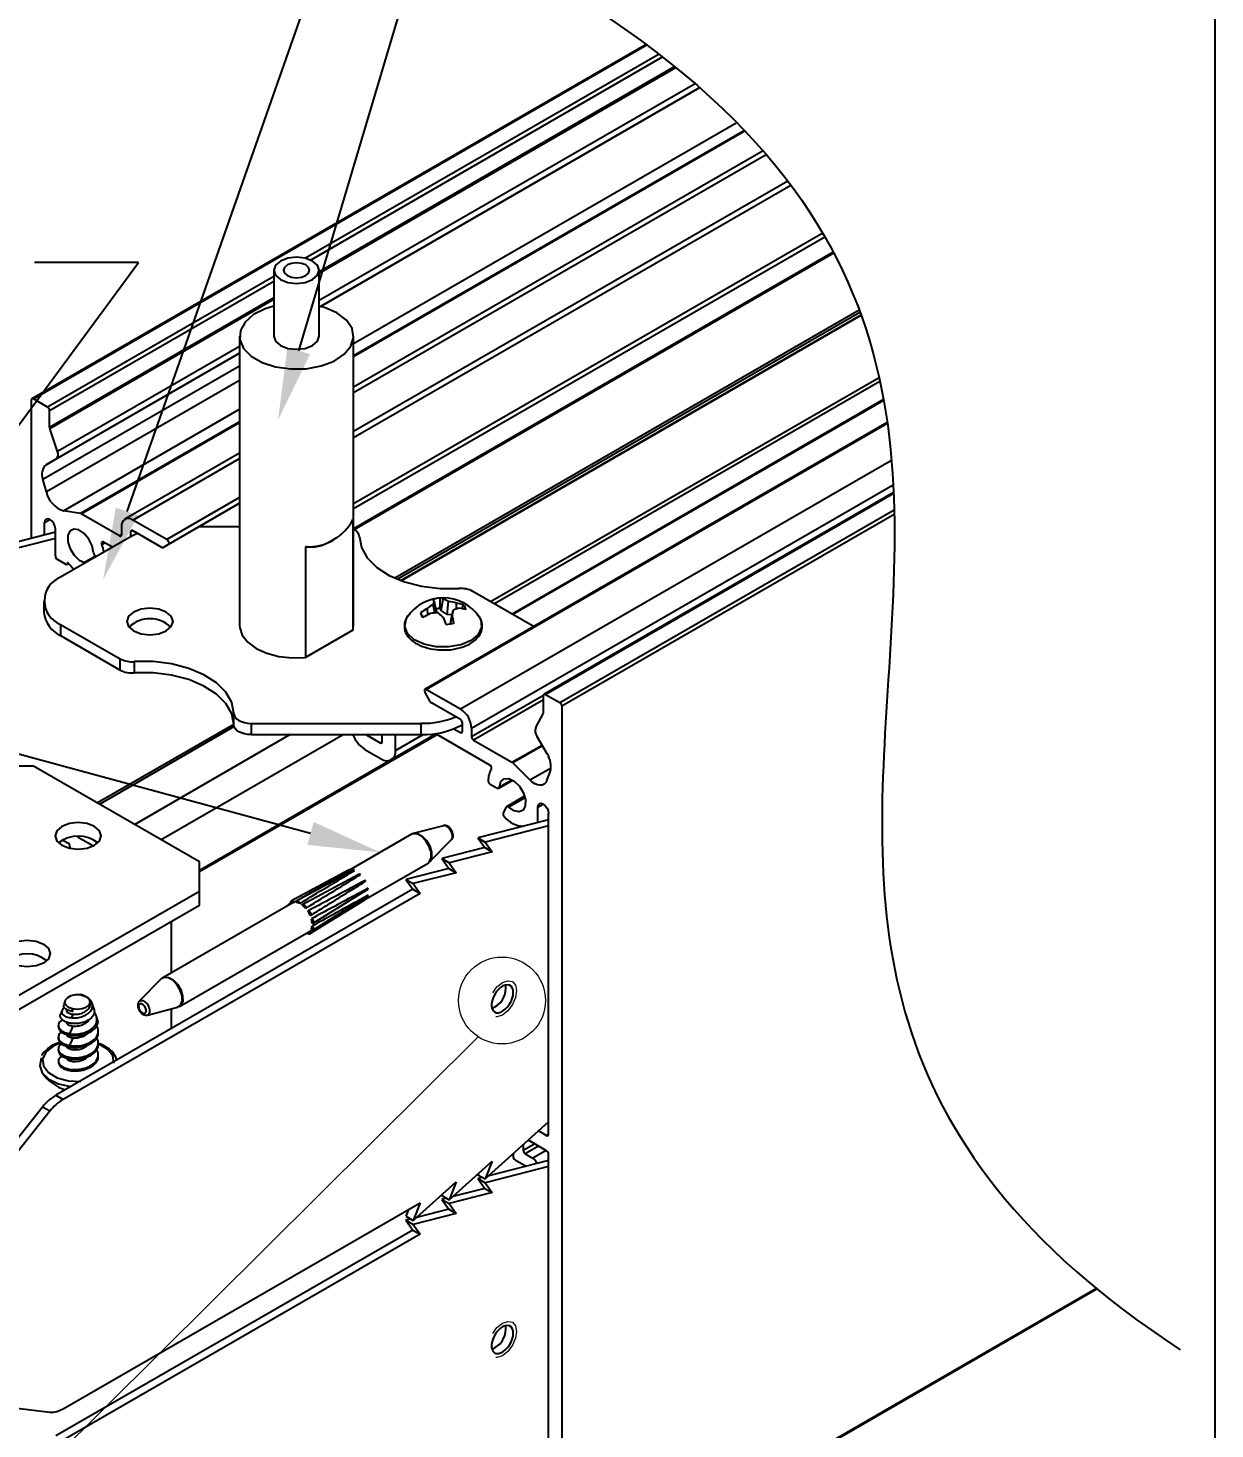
# Model space of a CAD drawing. Extents: x 0 to 12.5, y -12.4 to 0.
# Drawn here: x 8.385 to 12.498, y -7.917 to -3.06 of the extents above; entities that cross this region are included whole.
import ezdxf
from ezdxf import colors
from ezdxf.entities.mleader import LeaderData, LeaderLine
from ezdxf.math import Vec2, Vec3

# ---------------------------------------------------------------- set-up
doc = ezdxf.new("R2010")
doc.units = 0
doc.header["$LTSCALE"] = 0.5
doc.header["$MEASUREMENT"] = 0
doc.linetypes.add('HIDDEN', pattern=[0.375, 0.25, -0.125])
for name, color, linetype in [('Brackets', 181, 'CONTINUOUS'), ('Dimension', 10, 'CONTINUOUS'), ('FAB DWG', 221, 'CONTINUOUS'), ('Hardware', 242, 'CONTINUOUS'), ('Housing', 150, 'CONTINUOUS'), ('Mounting', 4, 'CONTINUOUS')]:
    doc.layers.add(name, color=color, linetype=linetype)
doc.layers.add('Text-Unprinted', color=131, linetype='CONTINUOUS', plot=False)
doc.styles.get("Standard").update_dxf_attribs({"font": 'arial.ttf'})

msp = doc.modelspace()

# ---------------------------------------------------------------- linework, layer by layer
at = {"layer": 'Brackets', "transparency": 16777216}
for p, q in [((8.4803, -4.8084), (8.2231, -4.874)), ((8.4803, -4.8295), (8.2485, -4.8886)), ((8.4047, -5.6185), (8.2279, -5.6185)), ((8.9792, -5.9501), (8.4047, -5.6185)), ((10.1893, -5.8049), (9.9443, -5.8674)), ((10.1893, -5.826), (9.9697, -5.882)), ((9.9443, -5.8674), (9.9697, -5.882)), ((9.9443, -5.8674), (9.9683, -5.9015)), ((9.9683, -5.9015), (9.8193, -5.9395)), ((9.9937, -5.9161), (9.8447, -5.9541)), ((9.9683, -5.9015), (9.9937, -5.9161)), ((9.9697, -5.882), (9.9937, -5.9161)), ((8.9792, -6.0521), (8.9792, -5.9501)), ((9.8193, -5.9395), (9.8447, -5.9541)), ((9.8193, -5.9395), (9.8433, -5.9736)), ((9.8447, -5.9541), (9.8687, -5.9883)), ((9.8433, -5.9736), (9.6943, -6.0116)), ((9.6943, -6.0116), (9.7197, -6.0263)), ((9.6943, -6.0116), (9.7183, -6.0458)), ((9.8687, -5.9883), (9.7197, -6.0263)), ((9.8433, -5.9736), (9.8687, -5.9883)), ((8.3317, -6.4258), (8.9792, -6.0521)), ((9.7183, -6.0458), (8.4814, -6.7596)), ((9.7437, -6.0604), (8.5068, -6.7743)), ((8.9792, -6.1009), (8.9792, -6.0521)), ((9.7183, -6.0458), (9.7437, -6.0604)), ((9.7197, -6.0263), (9.7437, -6.0604)), ((8.2975, -6.4943), (8.9792, -6.1009)), ((8.8824, -6.3351), (8.8824, -6.1568)), ((8.8824, -6.5282), (8.8824, -6.4601)), ((8.4814, -6.7596), (8.5068, -6.7743)), ((8.4359, -6.8005), (8.323, -6.944)), ((8.4613, -6.8151), (8.3484, -6.9586)), ((8.4613, -6.8151), (8.4359, -6.8005)), ((9.9697, -7.0498), (10.1893, -6.8523)), ((9.8447, -7.1219), (9.9937, -6.988)), ((9.9937, -6.988), (9.9697, -7.0498)), ((10.1893, -6.9859), (9.982, -7.0387)), ((9.946, -7.0309), (9.9443, -7.0352)), ((9.9443, -7.0352), (9.9697, -7.0498)), ((10.1893, -7.007), (9.9697, -7.063)), ((9.7197, -7.1941), (9.8687, -7.0601)), ((9.8687, -7.0601), (9.8447, -7.1219)), ((9.9683, -7.0825), (9.857, -7.1109)), ((9.9602, -7.0443), (9.9443, -7.0484)), ((9.9443, -7.0484), (9.9697, -7.063)), ((9.9443, -7.0484), (9.9683, -7.0825)), ((9.9683, -7.0825), (9.9937, -7.0971)), ((9.9697, -7.063), (9.9937, -7.0971)), ((8.5068, -7.8461), (9.7437, -7.1323)), ((9.7437, -7.1323), (9.7197, -7.1941)), ((9.821, -7.103), (9.8193, -7.1073)), ((9.8193, -7.1073), (9.8447, -7.1219)), ((9.8352, -7.1164), (9.8193, -7.1205)), ((9.8193, -7.1205), (9.8447, -7.1351)), ((9.8193, -7.1205), (9.8433, -7.1546)), ((9.9937, -7.0971), (9.8447, -7.1351)), ((9.8447, -7.1351), (9.8687, -7.1693)), ((9.7037, -7.1554), (9.6943, -7.1794)), ((9.6943, -7.1794), (9.7197, -7.1941)), ((9.8687, -7.1693), (9.7197, -7.2073)), ((9.8433, -7.1546), (9.732, -7.183)), ((9.8433, -7.1546), (9.8687, -7.1693)), ((9.7183, -7.2268), (8.4814, -7.9406)), ((9.7102, -7.1886), (9.6943, -7.1926)), ((9.6943, -7.1926), (9.7197, -7.2073)), ((9.6943, -7.1926), (9.7183, -7.2268)), ((9.7183, -7.2268), (9.7437, -7.2414)), ((9.7197, -7.2073), (9.7437, -7.2414)), ((9.7437, -7.2414), (8.5068, -7.9553)), ((8.3484, -7.8446), (8.4613, -7.8578))]:
    msp.add_line(p, q, dxfattribs=at)
at = {"layer": 'Brackets', "transparency": 16777216, "flags": 128}
for points in [[(8.5028, -5.8934), (8.5288, -5.9034), (8.5594, -5.907), (8.59, -5.9034), (8.6159, -5.8934), (8.6333, -5.8785), (8.6394, -5.8608), (8.6333, -5.8431), (8.6159, -5.8281), (8.59, -5.8181), (8.5594, -5.8146), (8.5288, -5.8181), (8.5028, -5.8281), (8.4855, -5.8431), (8.4794, -5.8608), (8.4855, -5.8785), (8.5028, -5.8934)], [(8.326, -6.3015), (8.3087, -6.2866), (8.3026, -6.2689), (8.3087, -6.2512), (8.326, -6.2362), (8.352, -6.2262), (8.3826, -6.2227), (8.4132, -6.2262), (8.4392, -6.2362), (8.4565, -6.2512), (8.4626, -6.2689), (8.4565, -6.2866), (8.4392, -6.3015), (8.4132, -6.3116), (8.3826, -6.3151), (8.352, -6.3116), (8.326, -6.3015)]]:
    msp.add_lwpolyline(points, dxfattribs=at)
at = {"layer": 'Brackets', "linetype": 'HIDDEN', "lineweight": 18, "transparency": 16777216, "flags": 128}
for points in [[(10.0779, -6.3972), (10.0742, -6.4209), (10.0636, -6.4453), (10.0478, -6.4667), (10.0291, -6.4817), (10.0104, -6.4882), (9.9946, -6.4851), (9.984, -6.473), (9.9803, -6.4536), (9.984, -6.4298), (9.9946, -6.4055), (10.0104, -6.3841), (10.0291, -6.369), (10.0478, -6.3626), (10.0636, -6.3656), (10.0742, -6.3778), (10.0779, -6.3972)], [(10.0779, -7.5782), (10.0742, -7.6019), (10.0636, -7.6263), (10.0478, -7.6477), (10.0291, -7.6627), (10.0104, -7.6692), (9.9946, -7.6661), (9.984, -7.654), (9.9803, -7.6346), (9.984, -7.6108), (9.9946, -7.5865), (10.0104, -7.5651), (10.0291, -7.55), (10.0478, -7.5436), (10.0636, -7.5466), (10.0742, -7.5588), (10.0779, -7.5782)]]:
    msp.add_lwpolyline(points, dxfattribs=at)
at = {"layer": 'Brackets', "linetype": 'Continuous', "lineweight": 25, "transparency": 16777216, "flags": 128}
for points in [[(10.0667, -6.4036), (10.0659, -6.3948), (10.0633, -6.3874), (10.0591, -6.3818), (10.0535, -6.3782), (10.0467, -6.3768), (10.0392, -6.3777), (10.0311, -6.3808), (10.023, -6.386), (10.0151, -6.393), (10.008, -6.4016), (10.0017, -6.4113), (9.9968, -6.4216), (9.9934, -6.4321), (9.9916, -6.4423), (9.9916, -6.4517), (9.9934, -6.4599), (9.9968, -6.4664), (10.0017, -6.4711), (10.008, -6.4736), (10.0151, -6.4738), (10.023, -6.4718), (10.0311, -6.4676), (10.0392, -6.4615), (10.0467, -6.4536), (10.0535, -6.4445), (10.0591, -6.4344), (10.0633, -6.4239), (10.0659, -6.4135), (10.0667, -6.4036)], [(10.0413, -6.389), (10.0405, -6.3802), (10.0398, -6.3775)], [(10.0667, -7.5846), (10.0659, -7.5758), (10.0633, -7.5684), (10.0591, -7.5628), (10.0535, -7.5592), (10.0467, -7.5578), (10.0392, -7.5587), (10.0311, -7.5618), (10.023, -7.567), (10.0151, -7.574), (10.008, -7.5826), (10.0017, -7.5923), (9.9968, -7.6026), (9.9934, -7.6131), (9.9916, -7.6233), (9.9916, -7.6327), (9.9934, -7.6409), (9.9968, -7.6474), (10.0017, -7.6521), (10.008, -7.6546), (10.0151, -7.6548), (10.023, -7.6528), (10.0311, -7.6486), (10.0392, -7.6425), (10.0467, -7.6346), (10.0535, -7.6255), (10.0591, -7.6154), (10.0633, -7.6049), (10.0659, -7.5945), (10.0667, -7.5846)], [(10.0413, -7.57), (10.0405, -7.5612), (10.0398, -7.5585)]]:
    msp.add_lwpolyline(points, dxfattribs=at)
at = {"layer": 'Brackets', "transparency": 16777216}
for centre, radius, start, end in [((8.5594, -5.9713), 0.1096, 51.7271, 128.2729), ((8.3826, -6.3794), 0.1096, 51.7271, 128.2729), ((8.5663, -6.9), 0.164, 121.1572, 142.6542), ((8.5916, -6.9146), 0.164, 121.1572, 142.6542), ((8.4662, -7.7824), 0.0756, 266.2909, 302.5205)]:
    msp.add_arc(centre, radius, start, end, dxfattribs=at)
at = {"layer": 'Brackets', "linetype": 'Continuous', "lineweight": 25, "transparency": 16777216}
for centre in [(9.9655, -6.3879), (9.9655, -7.5689)]:
    msp.add_arc(centre, 0.0759, 291.2433, 359.1701, dxfattribs=at)
at = {"layer": 'Dimension', "lineweight": 20, "transparency": 16777216}
msp.add_line((9.9451, -6.5571), (7.4652, -9.0209), dxfattribs=at)
msp.add_circle((10.0278, -6.4312), 0.1506, dxfattribs=at)
at = {"layer": 'Dimension', "transparency": 16777216}
msp.add_open_spline([(9.8662, -2.7214), (11.4822, -3.5204), (11.3727, -5.2174), (11.2633, -6.9143), (12.3781, -7.6417)], degree=3, knots=[0, 0, 0, 0, 1, 1.886492, 1.886492, 1.886492, 1.886492], dxfattribs=at)
at = {"layer": 'Hardware', "transparency": 16777216}
for p, q in [((9.8009, -5.0822), (9.7928, -5.046)), ((9.8165, -5.0793), (9.8236, -5.0403)), ((9.8378, -5.0938), (9.8422, -5.0478)), ((9.7712, -5.094), (9.7691, -5.0725)), ((9.7956, -5.0883), (9.7896, -5.0575)), ((9.8009, -5.0822), (9.8, -5.0881)), ((9.8165, -5.0793), (9.8127, -5.0725)), ((9.8378, -5.0938), (9.8165, -5.0793)), ((9.8553, -5.0947), (9.8378, -5.0938)), ((9.8498, -5.1255), (9.8557, -5.0983)), ((9.8504, -5.1167), (9.8589, -5.0781)), ((9.87, -5.0742), (9.8696, -5.054)), ((9.8897, -5.0736), (9.8945, -5.0606)), ((9.8491, -5.1256), (9.8504, -5.1167)), ((9.825, -5.8253), (9.7204, -5.8526)), ((9.7139, -5.8553), (9.4973, -5.9803)), ((9.7769, -5.9506), (9.8529, -5.8736)), ((9.5386, -6.0892), (9.7714, -5.9549)), ((9.7769, -5.9506), (9.7742, -5.9529)), ((9.4962, -5.98), (9.2982, -6.086)), ((9.5145, -5.9796), (9.3165, -6.0855)), ((9.5146, -6.0035), (9.3372, -6.0985)), ((9.3723, -6.187), (9.5631, -6.0685)), ((9.3732, -6.1636), (9.5297, -6.0665)), ((9.5292, -6.0666), (9.564, -6.0452)), ((9.3009, -6.0936), (8.8525, -6.3524)), ((9.2971, -6.0944), (9.2871, -6.0998)), ((9.3071, -6.0913), (9.3156, -6.0864)), ((9.3612, -6.2007), (9.552, -6.0823)), ((8.91, -6.452), (9.3584, -6.1932)), ((9.3686, -6.1869), (9.3615, -6.191)), ((8.847, -6.3567), (8.771, -6.4336)), ((8.5142, -6.4318), (8.5096, -6.4457)), ((8.5393, -6.4606), (8.5411, -6.4585)), ((8.5411, -6.4687), (8.5411, -6.4585)), ((8.5662, -6.4104), (8.5777, -6.4149)), ((8.6013, -6.4439), (8.6013, -6.4367)), ((8.6141, -6.4609), (8.6075, -6.4407)), ((8.7989, -6.4819), (8.9035, -6.4546)), ((8.91, -6.452), (8.9069, -6.4534)), ((8.5027, -6.4667), (8.4984, -6.48)), ((8.5411, -6.4789), (8.5356, -6.4913)), ((8.5383, -6.469), (8.5393, -6.4606)), ((8.5383, -6.469), (8.5411, -6.4687)), ((8.6253, -6.495), (8.6227, -6.4872)), ((8.4904, -6.5179), (8.4904, -6.523)), ((8.5411, -6.5197), (8.5292, -6.5465)), ((8.5292, -6.5465), (8.5557, -6.5479)), ((8.6284, -6.5435), (8.6284, -6.5384)), ((8.4904, -6.5588), (8.4904, -6.5639)), ((8.4904, -6.5996), (8.4904, -6.6047)), ((8.5411, -6.5605), (8.5292, -6.5874)), ((8.6284, -6.5843), (8.6284, -6.5792)), ((8.6284, -6.6251), (8.6284, -6.62))]:
    msp.add_line(p, q, dxfattribs=at)
at = {"layer": 'Hardware', "transparency": 16777216, "flags": 128}
for points in [[(9.9485, -5.101), (9.9546, -5.1123), (9.9573, -5.1377), (9.9456, -5.1622), (9.9207, -5.1831), (9.8854, -5.1983), (9.8434, -5.206), (9.7994, -5.2055), (9.7581, -5.1967), (9.724, -5.1807), (9.7007, -5.1591), (9.6908, -5.1344), (9.6954, -5.1091), (9.7001, -5.101)], [(9.8324, -5.8257), (9.8253, -5.8252), (9.825, -5.8253)], [(9.8529, -5.8736), (9.8536, -5.8728), (9.8564, -5.8661), (9.8562, -5.857), (9.8531, -5.8469), (9.8474, -5.8374), (9.8402, -5.83), (9.8324, -5.8257)], [(9.7338, -5.8541), (9.7193, -5.8531), (9.7139, -5.8553)], [(9.7714, -5.9549), (9.777, -5.95), (9.7827, -5.9363), (9.7823, -5.9177), (9.7759, -5.8973), (9.7644, -5.878), (9.7496, -5.8628), (9.7338, -5.8541)], [(9.7379, -5.8543), (9.7511, -5.8621), (9.7659, -5.8772), (9.7773, -5.8964), (9.7837, -5.9168), (9.784, -5.9352), (9.7783, -5.949), (9.7769, -5.9506)], [(9.2976, -6.0955), (9.2966, -6.0927), (9.2962, -6.0897), (9.2968, -6.0874), (9.2983, -6.0859), (9.3004, -6.0857), (9.3028, -6.0866), (9.3051, -6.0886), (9.3071, -6.0913)], [(9.3147, -6.0911), (9.3147, -6.0883), (9.3156, -6.0863), (9.3173, -6.0852), (9.3195, -6.0854), (9.322, -6.0867), (9.3242, -6.089), (9.326, -6.0919), (9.3271, -6.0951)], [(9.3356, -6.1004), (9.3368, -6.0987), (9.3387, -6.0981), (9.3411, -6.0987), (9.3435, -6.1004), (9.3456, -6.103), (9.3472, -6.106), (9.3479, -6.1091), (9.3477, -6.1118)], [(9.3549, -6.1212), (9.357, -6.121), (9.3594, -6.122), (9.3618, -6.1241), (9.3637, -6.1269), (9.365, -6.13), (9.3654, -6.133), (9.3649, -6.1355), (9.3635, -6.137)], [(9.3674, -6.148), (9.3699, -6.1494), (9.3721, -6.1517), (9.3739, -6.1547), (9.3748, -6.1579), (9.3749, -6.1607), (9.374, -6.1628), (9.3724, -6.164), (9.3702, -6.1639)], [(9.3615, -6.191), (9.3627, -6.1941), (9.363, -6.1971), (9.3624, -6.1995), (9.361, -6.2009), (9.3589, -6.2012), (9.3565, -6.2002), (9.3541, -6.1983), (9.3527, -6.1965)], [(9.3698, -6.1735), (9.3719, -6.1761), (9.3734, -6.1792), (9.3741, -6.1823), (9.3738, -6.1849), (9.3727, -6.1867), (9.3708, -6.1874), (9.3685, -6.1869), (9.366, -6.1853)], [(8.8709, -6.3523), (8.8565, -6.3514), (8.847, -6.3567)], [(8.8525, -6.3524), (8.8579, -6.3503), (8.8724, -6.3512), (8.8883, -6.36), (8.9031, -6.3751), (8.9145, -6.3944), (8.921, -6.4149), (8.9213, -6.4334), (8.9156, -6.4472), (8.91, -6.452)], [(8.9035, -6.4546), (8.9139, -6.4479), (8.9196, -6.4341), (8.9193, -6.4157), (8.9129, -6.3953), (8.9014, -6.3761), (8.8867, -6.361), (8.8709, -6.3523)], [(8.5393, -6.4606), (8.5262, -6.4551), (8.5172, -6.4473), (8.5134, -6.4381), (8.5154, -6.4288), (8.5229, -6.4205), (8.5349, -6.4142), (8.55, -6.4107), (8.5662, -6.4104)], [(8.5411, -6.4585), (8.5569, -6.4609), (8.5731, -6.4596), (8.5872, -6.4548), (8.5971, -6.4473), (8.6012, -6.4381), (8.599, -6.4288), (8.5907, -6.4206), (8.5777, -6.4149)], [(8.7788, -6.4433), (8.7741, -6.443), (8.7706, -6.4452), (8.7688, -6.4497), (8.7689, -6.4556), (8.7709, -6.4622), (8.7746, -6.4684), (8.7794, -6.4733), (8.7845, -6.4761), (8.7891, -6.4764), (8.7926, -6.4741), (8.7945, -6.4697), (8.7944, -6.4638), (8.7923, -6.4572), (8.7886, -6.451), (8.7839, -6.4461), (8.7788, -6.4433)], [(8.771, -6.4336), (8.7757, -6.431), (8.7828, -6.4315)], [(8.7828, -6.4315), (8.7906, -6.4358), (8.7979, -6.4432), (8.8035, -6.4527), (8.8066, -6.4627), (8.8068, -6.4718), (8.804, -6.4786), (8.7989, -6.4819)], [(8.4989, -6.5784), (8.4731, -6.5895), (8.4479, -6.6096), (8.4361, -6.6335), (8.4392, -6.6583), (8.4567, -6.681), (8.4867, -6.6988), (8.5254, -6.7097), (8.5683, -6.7122)], [(8.6827, -6.6482), (8.6796, -6.6234), (8.662, -6.6007), (8.632, -6.5829), (8.6284, -6.5814)], [(8.4324, -6.6298), (8.4311, -6.6322), (8.4258, -6.6575), (8.4349, -6.6823), (8.4576, -6.7041), (8.4912, -6.7205), (8.5323, -6.7296), (8.5333, -6.7297)]]:
    msp.add_lwpolyline(points, dxfattribs=at)
at = {"layer": 'Hardware', "transparency": 16777216}
for centre, radius, start, end in [((9.8243, -5.187), 0.151, 34.6954, 145.3046), ((9.8229, -5.1607), 0.1244, 94.1809, 106.7137), ((9.7795, -5.0571), 0.0173, 39.986, 64.1113), ((9.8569, -5.0702), 0.0685, 159.2999, 169.2958), ((9.811, -5.0588), 0.0224, 55.7701, 82.8312), ((9.8004, -5.1246), 0.0875, 61.4478, 74.571), ((9.8192, -5.2132), 0.167, 72.4419, 82.0987), ((9.8526, -5.2248), 0.1737, 118.7412, 128.0929), ((9.7789, -5.0797), 0.0345, 194.1607, 223.7732), ((9.8712, -5.2942), 0.2238, 114.3379, 121.5696), ((9.8709, -5.1898), 0.1553, 121.5907, 130.9711), ((9.8107, -5.2893), 0.2016, 91.2179, 99.0507), ((9.8232, -5.1735), 0.1015, 95.9277, 103.6772), ((9.6584, -5.2764), 0.2397, 46.0032, 51.8816), ((8.1477, -4.8141), 1.7315, 350.5519, 351.2274), ((9.5674, -5.1789), 0.2993, 10.8277, 15.6127), ((9.9076, -5.1985), 0.1298, 102.5409, 112.0146), ((9.8484, -5.1839), 0.1316, 69.4703, 80.7234), ((9.8668, -5.2091), 0.1379, 74.743, 84.7345), ((9.8696, -5.0845), 0.0345, 14.1607, 43.7732), ((9.1268, -5.4081), 0.7615, 21.6166, 23.5376), ((9.8257, -5.0035), 0.1244, 274.1809, 286.7137), ((9.7268, -5.8788), 0.0269, 65.6508, 111.3655), ((9.4965, -5.9811), 0.00109, 40.0763, 109.4027), ((9.5148, -5.9812), 0.00161, 20.3182, 99.2877), ((9.5352, -5.9946), 0.00209, 4.81, 88.7654), ((9.5522, -6.0177), 0.00257, 352.6912, 64.5153), ((9.562, -6.0675), 0.00151, 318.7011, 37.423), ((9.5624, -6.0441), 0.00194, 325.4215, 54.3051), ((9.2889, -6.103), 0.00362, 65.7451, 174.2372), ((9.3107, -6.1108), 0.0198, 100.5002, 119.8638), ((9.3095, -6.1286), 0.0379, 62.3754, 82.2005), ((9.2881, -6.1631), 0.0786, 40.7095, 52.8659), ((9.5514, -6.0815), 0.00103, 309.5871, 15.2391), ((9.2727, -6.1763), 0.0989, 23.3892, 33.8173), ((9.2982, -6.1682), 0.0721, 3.4215, 16.3051), ((9.3487, -6.1764), 0.0194, 300.0194, 311.3633), ((9.3373, -6.1695), 0.0328, 331.2338, 353.0534), ((8.5606, -6.4446), 0.1034, 267.2857, 295.8273), ((8.5222, -6.6391), 0.0317, 178.3712, 242.4502), ((8.5594, -6.5967), 0.151, 214.6954, 252.5371)]:
    msp.add_arc(centre, radius, start, end, dxfattribs=at)
for points, knots in [([(9.8127, -5.0725), (9.8129, -5.0663), (9.8133, -5.0544), (9.8136, -5.0424), (9.8138, -5.0366)], [0, 0, 0, 0, 0.514247, 1, 1, 1, 1]), ([(9.709, -5.0914), (9.7077, -5.0924), (9.6986, -5.0993), (9.6904, -5.1173), (9.6877, -5.1433), (9.699, -5.1682), (9.7204, -5.189), (9.7512, -5.2049), (9.7887, -5.2152), (9.8157, -5.2159), (9.8289, -5.2162)], [0, 0, 0, 0, 0.021178, 0.154268, 0.296367, 0.432349, 0.569627, 0.713344, 0.859406, 1, 1, 1, 1]), ([(9.7542, -5.1034), (9.7538, -5.1028), (9.7509, -5.0977), (9.748, -5.0926), (9.7455, -5.0881)], [0, 0, 0, 0, 0.129053, 1, 1, 1, 1]), ([(9.8289, -5.2162), (9.8294, -5.2163), (9.8435, -5.2172), (9.8714, -5.2122), (9.908, -5.2008), (9.9372, -5.182), (9.9554, -5.1589), (9.9611, -5.133), (9.9563, -5.1103), (9.9457, -5.0987), (9.9415, -5.0941)], [0, 0, 0, 0, 0.0055145, 0.1590241, 0.3131756, 0.4686953, 0.6255711, 0.7621184, 0.9061536, 1, 1, 1, 1]), ([(9.8354, -5.8257), (9.8329, -5.825), (9.8295, -5.8241), (9.8262, -5.8253), (9.8254, -5.8255)], [0, 0, 0, 0, 0.7511789, 1, 1, 1, 1]), ([(9.8528, -5.8733), (9.8533, -5.8728), (9.8556, -5.8711), (9.8576, -5.8659), (9.8587, -5.8583), (9.8571, -5.849), (9.8524, -5.8393), (9.8454, -5.831), (9.8393, -5.8271), (9.8359, -5.8259), (9.8354, -5.8257)], [0, 0, 0, 0, 0.035858, 0.156915, 0.290808, 0.451769, 0.626486, 0.802198, 0.972484, 1, 1, 1, 1]), ([(9.3227, -6.0822), (9.3375, -6.0736), (9.3957, -6.0395), (9.4539, -6.0056), (9.4974, -5.9804)], [0, 0, 0, 0, 0.25418, 1, 1, 1, 1]), ([(9.3271, -6.0951), (9.3308, -6.0928), (9.3507, -6.0808), (9.4138, -6.0425), (9.4731, -6.0067), (9.5163, -5.9806)], [0, 0, 0, 0, 0.058989, 0.315059, 1, 1, 1, 1]), ([(9.3477, -6.1118), (9.3514, -6.1095), (9.3714, -6.0971), (9.4346, -6.058), (9.494, -6.0212), (9.5373, -5.9944)], [0, 0, 0, 0, 0.058989, 0.315059, 1, 1, 1, 1]), ([(9.5533, -6.0154), (9.5528, -6.0156), (9.549, -6.0176), (9.532, -6.0266), (9.4664, -6.0616), (9.404, -6.0949), (9.3549, -6.1212)], [0, 0, 0, 0, 0.007458, 0.057409, 0.257212, 1, 1, 1, 1]), ([(9.3635, -6.137), (9.3673, -6.1347), (9.3874, -6.1222), (9.4512, -6.0826), (9.5111, -6.0452), (9.5547, -6.018)], [0, 0, 0, 0, 0.058989, 0.3150592, 1, 1, 1, 1]), ([(9.5352, -5.9925), (9.5347, -5.9927), (9.5309, -5.9948), (9.524, -5.9985), (9.5175, -6.0019), (9.5144, -6.0036)], [0, 0, 0, 0, 0.071718, 0.552036, 1, 1, 1, 1]), ([(9.5635, -6.0425), (9.563, -6.0428), (9.5593, -6.0448), (9.5425, -6.0538), (9.4777, -6.0886), (9.416, -6.1218), (9.3674, -6.148)], [0, 0, 0, 0, 0.007458, 0.057409, 0.257212, 1, 1, 1, 1]), ([(9.5632, -6.0666), (9.5627, -6.0669), (9.559, -6.0689), (9.5425, -6.0781), (9.4786, -6.1135), (9.4178, -6.147), (9.3698, -6.1735)], [0, 0, 0, 0, 0.007458, 0.057409, 0.257212, 1, 1, 1, 1]), ([(9.5384, -6.0893), (9.5267, -6.096), (9.4873, -6.1188), (9.4478, -6.1414), (9.42, -6.1574)], [0, 0, 0, 0, 0.296479, 1, 1, 1, 1]), ([(8.5121, -6.4564), (8.512, -6.4565), (8.5073, -6.4584), (8.5031, -6.4643), (8.5011, -6.4731), (8.5068, -6.4817), (8.5183, -6.4883), (8.5297, -6.4903), (8.5356, -6.4913)], [0, 0, 0, 0, 0.005424, 0.205002, 0.405664, 0.605946, 0.797349, 1, 1, 1, 1]), ([(8.5383, -6.469), (8.5331, -6.4679), (8.5231, -6.4659), (8.5133, -6.4597), (8.5083, -6.4526), (8.5095, -6.4479), (8.51, -6.4458)], [0, 0, 0, 0, 0.2731399, 0.5321947, 0.7919879, 1, 1, 1, 1]), ([(8.5356, -6.4913), (8.5412, -6.4916), (8.5525, -6.4921), (8.5708, -6.4882), (8.5875, -6.4812), (8.6005, -6.4713), (8.6081, -6.4591), (8.6098, -6.4463), (8.6052, -6.4342), (8.5982, -6.4253), (8.5921, -6.4218), (8.5907, -6.421)], [0, 0, 0, 0, 0.119838, 0.24375, 0.368513, 0.493067, 0.611994, 0.731076, 0.849958, 0.963263, 1, 1, 1, 1]), ([(8.5411, -6.4789), (8.5462, -6.4791), (8.5567, -6.4796), (8.5734, -6.4753), (8.5881, -6.4681), (8.5977, -6.4578), (8.602, -6.449), (8.6011, -6.4445), (8.6009, -6.444)], [0, 0, 0, 0, 0.192669, 0.390743, 0.58047, 0.776708, 0.972946, 1, 1, 1, 1]), ([(8.587, -6.4188), (8.5853, -6.4176), (8.5793, -6.4137), (8.5716, -6.4118), (8.5662, -6.4104)], [0, 0, 0, 0, 0.294246, 1, 1, 1, 1]), ([(8.7711, -6.434), (8.7705, -6.4344), (8.7682, -6.4363), (8.7662, -6.4416), (8.7652, -6.4492), (8.7669, -6.4585), (8.7716, -6.4682), (8.779, -6.4768), (8.7872, -6.4816), (8.7943, -6.4831), (8.7977, -6.4819), (8.7987, -6.4816)], [0, 0, 0, 0, 0.0335528, 0.1353676, 0.2485657, 0.3845644, 0.5315355, 0.6793768, 0.8370415, 0.9536269, 1, 1, 1, 1]), ([(8.5051, -6.4988), (8.5023, -6.5003), (8.4936, -6.505), (8.489, -6.516), (8.4925, -6.5292), (8.5062, -6.5405), (8.5216, -6.5446), (8.5292, -6.5465)], [0, 0, 0, 0, 0.107373, 0.3328, 0.551056, 0.778501, 1, 1, 1, 1]), ([(8.5333, -6.5104), (8.5282, -6.5092), (8.517, -6.5068), (8.5044, -6.4997), (8.4979, -6.4904), (8.4962, -6.4832), (8.4984, -6.48), (8.4984, -6.48)], [0, 0, 0, 0, 0.221429, 0.479853, 0.738877, 0.997324, 1, 1, 1, 1]), ([(8.5178, -6.4643), (8.5181, -6.4663), (8.5188, -6.4707), (8.5271, -6.4762), (8.5365, -6.478), (8.5411, -6.4789)], [0, 0, 0, 0, 0.293943, 0.651856, 1, 1, 1, 1]), ([(8.5178, -6.5051), (8.5181, -6.5071), (8.5188, -6.5116), (8.5271, -6.517), (8.5365, -6.5188), (8.5411, -6.5197)], [0, 0, 0, 0, 0.2939432, 0.6518559, 1, 1, 1, 1]), ([(8.614, -6.4609), (8.6148, -6.4649), (8.6164, -6.4732), (8.611, -6.4858), (8.6, -6.497), (8.5839, -6.5054), (8.5649, -6.5106), (8.5473, -6.5121), (8.5372, -6.5108), (8.5333, -6.5104)], [0, 0, 0, 0, 0.140818, 0.290005, 0.441509, 0.592877, 0.746367, 0.90275, 1, 1, 1, 1]), ([(8.5411, -6.5197), (8.5462, -6.5199), (8.5567, -6.5204), (8.5736, -6.5162), (8.5875, -6.5089), (8.5959, -6.502), (8.5973, -6.4977), (8.5974, -6.4975)], [0, 0, 0, 0, 0.243729, 0.494298, 0.734306, 0.98255, 1, 1, 1, 1]), ([(8.5557, -6.5479), (8.5635, -6.5466), (8.5791, -6.544), (8.6, -6.5348), (8.6156, -6.5222), (8.6243, -6.5069), (8.6248, -6.4915), (8.621, -6.48), (8.6155, -6.4749), (8.6147, -6.4742)], [0, 0, 0, 0, 0.1653344, 0.3306677, 0.4951001, 0.6538847, 0.813242, 0.9719327, 1, 1, 1, 1]), ([(8.6246, -6.4952), (8.6257, -6.4989), (8.6282, -6.5074), (8.6232, -6.5213), (8.6142, -6.5317), (8.6072, -6.5366), (8.6056, -6.5377)], [0, 0, 0, 0, 0.24364, 0.56966, 0.901705, 1, 1, 1, 1]), ([(8.503, -6.5409), (8.501, -6.542), (8.4931, -6.5463), (8.4891, -6.5568), (8.4925, -6.5701), (8.5062, -6.5814), (8.5216, -6.5854), (8.5292, -6.5874)], [0, 0, 0, 0, 0.080462, 0.312686, 0.537521, 0.771823, 1, 1, 1, 1]), ([(8.491, -6.523), (8.4915, -6.5267), (8.4926, -6.5349), (8.5063, -6.5456), (8.5217, -6.5497), (8.5292, -6.5516)], [0, 0, 0, 0, 0.294199, 0.651774, 1, 1, 1, 1]), ([(8.5178, -6.546), (8.5181, -6.548), (8.5188, -6.5524), (8.5271, -6.5579), (8.5365, -6.5597), (8.5411, -6.5605)], [0, 0, 0, 0, 0.293943, 0.651856, 1, 1, 1, 1]), ([(8.5292, -6.5874), (8.5378, -6.5883), (8.555, -6.5901), (8.5826, -6.5848), (8.6063, -6.5745), (8.6232, -6.5591), (8.6296, -6.5412), (8.6282, -6.5267), (8.6217, -6.5197), (8.62, -6.5179)], [0, 0, 0, 0, 0.156772, 0.317753, 0.472229, 0.631782, 0.791334, 0.945811, 1, 1, 1, 1]), ([(8.5292, -6.5516), (8.5377, -6.5525), (8.5549, -6.5543), (8.5832, -6.5493), (8.5982, -6.5416), (8.6056, -6.5377)], [0, 0, 0, 0, 0.3286, 0.666022, 1, 1, 1, 1]), ([(8.5292, -6.5925), (8.5378, -6.5934), (8.555, -6.5952), (8.5825, -6.5899), (8.6065, -6.5796), (8.6225, -6.5643), (8.6296, -6.5512), (8.628, -6.5443), (8.6278, -6.5435)], [0, 0, 0, 0, 0.192746, 0.390666, 0.580589, 0.776754, 0.972918, 1, 1, 1, 1]), ([(8.5411, -6.5605), (8.5463, -6.5608), (8.5568, -6.5613), (8.5733, -6.5569), (8.5864, -6.551), (8.5911, -6.5455), (8.5929, -6.5434)], [0, 0, 0, 0, 0.277265, 0.56231, 0.835341, 1, 1, 1, 1]), ([(8.4503, -6.6023), (8.4439, -6.6071), (8.4361, -6.613), (8.4334, -6.6207), (8.4329, -6.6221)], [0, 0, 0, 0, 0.818664, 1, 1, 1, 1]), ([(8.4963, -6.5774), (8.4936, -6.578), (8.4782, -6.5817), (8.4615, -6.5903), (8.4524, -6.6), (8.4503, -6.6023)], [0, 0, 0, 0, 0.139072, 0.803074, 1, 1, 1, 1]), ([(8.503, -6.5818), (8.501, -6.5829), (8.4931, -6.5871), (8.4891, -6.5976), (8.4924, -6.611), (8.5064, -6.622), (8.5285, -6.6291), (8.5552, -6.6307), (8.5825, -6.6257), (8.6063, -6.6154), (8.6232, -6.6), (8.6295, -6.5821), (8.6286, -6.5685), (8.6232, -6.5624), (8.6223, -6.5615)], [0, 0, 0, 0, 0.033301, 0.129411, 0.222464, 0.319434, 0.41387, 0.508305, 0.605275, 0.698328, 0.794438, 0.890549, 0.983601, 1, 1, 1, 1]), ([(8.4905, -6.6382), (8.491, -6.6427), (8.4919, -6.6517), (8.5065, -6.6628), (8.5284, -6.6699), (8.5552, -6.6715), (8.5825, -6.6666), (8.6063, -6.6562), (8.6232, -6.6408), (8.6295, -6.6229), (8.6286, -6.6094), (8.6232, -6.6033), (8.6223, -6.6023)], [0, 0, 0, 0, 0.109878, 0.22089, 0.328999, 0.437109, 0.54812, 0.654647, 0.764674, 0.8747, 0.981227, 1, 1, 1, 1]), ([(8.491, -6.5638), (8.4915, -6.5675), (8.4926, -6.5757), (8.5063, -6.5865), (8.5217, -6.5905), (8.5292, -6.5925)], [0, 0, 0, 0, 0.294199, 0.651774, 1, 1, 1, 1]), ([(8.491, -6.6047), (8.4915, -6.6084), (8.4925, -6.6166), (8.5066, -6.6271), (8.5284, -6.6342), (8.5553, -6.6358), (8.5825, -6.6308), (8.6066, -6.6204), (8.6225, -6.6051), (8.6296, -6.592), (8.628, -6.5852), (8.6278, -6.5843)], [0, 0, 0, 0, 0.104822, 0.232224, 0.356295, 0.480367, 0.607769, 0.730023, 0.856295, 0.982567, 1, 1, 1, 1]), ([(8.5178, -6.5868), (8.5181, -6.5888), (8.5188, -6.5933), (8.5273, -6.5985), (8.5406, -6.6019), (8.5569, -6.602), (8.5733, -6.5978), (8.5863, -6.5918), (8.5911, -6.5864), (8.5928, -6.5843)], [0, 0, 0, 0, 0.130513, 0.289429, 0.444007, 0.598585, 0.757501, 0.909719, 1, 1, 1, 1]), ([(8.6537, -6.5916), (8.6503, -6.5891), (8.6438, -6.5842), (8.6346, -6.5816), (8.6302, -6.5803)], [0, 0, 0, 0, 0.527863, 1, 1, 1, 1]), ([(8.6928, -6.6376), (8.6917, -6.6329), (8.6869, -6.6201), (8.6745, -6.6037), (8.6595, -6.595), (8.6537, -6.5916)], [0.4870679, 0.4870679, 0.4870679, 0.4870679, 0.6192387, 0.8533748, 1, 1, 1, 1]), ([(8.4905, -6.6382), (8.4923, -6.6349), (8.4953, -6.6295), (8.5021, -6.6255), (8.5047, -6.6239)], [0, 0, 0, 0, 0.613018, 1, 1, 1, 1]), ([(8.5075, -6.6671), (8.5144, -6.6698), (8.5279, -6.6752), (8.5553, -6.6766), (8.5824, -6.6717), (8.6066, -6.6613), (8.6225, -6.646), (8.6296, -6.6328), (8.628, -6.626), (8.6278, -6.6252)], [0, 0, 0, 0, 0.1644881, 0.3255294, 0.490894, 0.6495772, 0.8134749, 0.9773726, 1, 1, 1, 1]), ([(8.5178, -6.6276), (8.5181, -6.6296), (8.5188, -6.6341), (8.5273, -6.6394), (8.5406, -6.6428), (8.5569, -6.6428), (8.5733, -6.6386), (8.5863, -6.6327), (8.5911, -6.6272), (8.5928, -6.6252)], [0, 0, 0, 0, 0.130513, 0.289429, 0.444007, 0.598585, 0.757501, 0.909719, 1, 1, 1, 1])]:
    msp.add_open_spline(points, degree=3, knots=knots, dxfattribs=at)
at = {"layer": 'Housing', "transparency": 16777216}
for p, q in [((10.5268, -3.1171), (8.3989, -4.3453)), ((8.4039, -4.3457), (10.5293, -3.119)), ((10.5722, -3.1515), (9.3469, -3.8586)), ((9.3647, -3.8647), (10.5843, -3.1608)), ((10.6266, -3.1944), (9.3945, -3.9055)), ((9.3945, -3.9097), (10.6297, -3.1969)), ((10.6973, -3.2534), (9.3945, -4.0053)), ((9.3993, -4.0254), (10.713, -3.2671)), ((10.7131, -3.2672), (9.3993, -4.0254)), ((9.5138, -4.1536), (10.841, -3.3876)), ((10.8681, -3.4155), (9.5138, -4.1971)), ((9.5138, -4.1994), (10.8695, -3.417)), ((10.9329, -3.4866), (9.5138, -4.3056)), ((9.5138, -4.3242), (10.9436, -3.499)), ((11.0182, -3.5913), (9.5138, -4.4596)), ((9.5138, -4.4793), (11.0286, -3.605)), ((11.1392, -3.7718), (9.5138, -4.7099)), ((9.5138, -4.7262), (11.1463, -3.784)), ((11.1756, -3.8372), (9.5138, -4.7963)), ((9.515, -4.799), (11.177, -3.8398)), ((9.2375, -3.9217), (8.4534, -4.3743)), ((8.4604, -4.3866), (9.2375, -3.9381)), ((9.2375, -3.9961), (8.4604, -4.4446)), ((8.4611, -4.4484), (9.2375, -4.0003)), ((11.2657, -4.0382), (9.6562, -4.9671)), ((9.6643, -4.9706), (11.2682, -4.045)), ((9.6762, -4.9753), (11.2716, -4.0545)), ((11.2726, -4.0573), (9.6798, -4.9766)), ((9.1183, -4.1648), (8.4874, -4.5289)), ((9.1183, -4.1876), (8.4479, -4.5745)), ((8.4832, -4.5541), (9.1183, -4.1876)), ((8.4372, -4.624), (9.1183, -4.2309)), ((9.9878, -5.0485), (11.3344, -4.2713)), ((9.1183, -4.2821), (8.449, -4.6683)), ((11.3375, -4.2858), (10.002, -5.0567)), ((8.3968, -4.3498), (8.3968, -4.8297)), ((8.4534, -4.3743), (8.4039, -4.3457)), ((11.35, -4.3487), (10.0627, -5.0917)), ((11.3505, -4.3518), (10.0656, -5.0934)), ((8.4604, -4.4446), (8.4604, -4.3866)), ((8.508, -4.7341), (9.1183, -4.3818)), ((8.4874, -4.5289), (8.4611, -4.4484)), ((9.1183, -4.4254), (8.5673, -4.7434)), ((8.5697, -4.7443), (9.1183, -4.4277)), ((11.3628, -4.4283), (9.7612, -5.3527)), ((11.3633, -4.4314), (9.7662, -5.3532)), ((8.4479, -4.5745), (8.4832, -4.5541)), ((9.1183, -4.5339), (8.7211, -4.7631)), ((8.7486, -4.7658), (9.1183, -4.5525)), ((9.8835, -5.4208), (11.3775, -4.5586)), ((8.449, -4.6683), (8.4372, -4.624)), ((11.3834, -4.645), (9.9224, -5.4882)), ((9.1183, -4.7076), (8.8532, -4.8606)), ((9.1183, -4.6878), (8.8659, -4.8335)), ((8.8709, -4.8504), (9.1183, -4.7076)), ((11.3847, -4.6707), (10.1737, -5.3696)), ((11.3848, -4.674), (10.1787, -5.3701)), ((8.5673, -4.7434), (8.508, -4.7341)), ((8.7026, -4.821), (8.5697, -4.7443)), ((10.2282, -5.3987), (11.3867, -4.73)), ((11.3871, -4.7462), (10.2353, -5.4109)), ((8.4428, -4.7748), (8.4616, -4.764)), ((8.4428, -4.818), (8.4428, -4.7748)), ((8.4803, -4.8904), (8.4803, -4.7965)), ((8.7097, -4.7883), (8.7097, -4.8169)), ((8.7415, -4.8067), (8.7486, -4.8026)), ((8.7415, -4.824), (8.7415, -4.8067)), ((8.8659, -4.8335), (8.7486, -4.7658)), ((8.7486, -4.8026), (8.8482, -4.8601)), ((8.6412, -4.8508), (8.6517, -4.8447)), ((8.6787, -4.8603), (8.6474, -4.8422)), ((8.7097, -4.8169), (8.7026, -4.821)), ((8.8532, -4.8606), (8.8709, -4.8504)), ((8.5157, -4.919), (8.4874, -4.9027)), ((8.6198, -4.8909), (8.5811, -4.9132)), ((8.6225, -4.8927), (8.6193, -4.8906)), ((8.5207, -4.9195), (8.5263, -4.9163)), ((8.5228, -4.9118), (8.5228, -4.9149)), ((8.5244, -4.914), (8.5228, -4.9149)), ((9.7789, -5.3948), (9.7612, -5.3642)), ((9.7662, -5.3532), (9.8835, -5.4208)), ((9.9224, -5.5168), (10.1717, -5.3729)), ((10.1716, -5.3893), (9.9295, -5.529)), ((10.1716, -5.4322), (10.1716, -5.3742)), ((10.1787, -5.3701), (10.2282, -5.3987)), ((9.8835, -5.4576), (9.7839, -5.4001)), ((10.1446, -5.4853), (10.171, -5.4353)), ((10.2353, -5.4109), (10.2353, -8.4978)), ((9.0982, -5.4743), (8.6266, -5.7465)), ((9.0995, -5.4821), (8.6339, -5.7508)), ((9.8906, -5.4984), (9.8906, -5.4698)), ((9.2939, -5.5096), (8.755, -5.8207)), ((8.8469, -5.8737), (9.4778, -5.5096)), ((9.8, -5.5074), (8.9792, -5.9811)), ((8.9792, -5.9845), (9.8029, -5.5091)), ((9.5565, -5.5098), (9.606, -5.5383)), ((9.606, -5.5383), (9.613, -5.5342)), ((9.613, -5.5342), (9.613, -5.5096)), ((9.6445, -5.5969), (9.7998, -5.5073)), ((9.659, -5.5649), (9.659, -5.5096)), ((9.659, -5.5649), (9.7547, -5.5096)), ((9.7976, -5.506), (9.9847, -5.614)), ((9.8609, -5.4895), (9.8835, -5.5025)), ((9.8835, -5.5025), (9.8906, -5.4984)), ((9.9224, -5.4882), (9.9224, -5.5168)), ((9.9295, -5.529), (10.0624, -5.6057)), ((10.1842, -5.5766), (10.1489, -5.5154)), ((9.5529, -5.5608), (9.6095, -5.5934)), ((10.0624, -5.6057), (10.1664, -5.5457)), ((10.1678, -5.5482), (10.0648, -5.6076)), ((10.0648, -5.6076), (10.1241, -5.6668)), ((10.1241, -5.6668), (10.1976, -5.6244)), ((10.0171, -5.6949), (10.0649, -5.6674)), ((10.0192, -5.6907), (10.0622, -5.6659)), ((10.183, -5.6691), (10.1949, -5.6384)), ((9.9879, -5.683), (10.0127, -5.6948)), ((10.1062, -5.7235), (10.0439, -5.7595)), ((10.1076, -5.7288), (10.051, -5.7615)), ((10.0425, -5.761), (10.0319, -5.781)), ((10.1517, -5.7612), (10.1705, -5.7503)), ((10.1517, -5.8144), (10.1517, -5.7612)), ((10.1893, -6.8948), (10.1893, -5.7829)), ((8.5065, -5.875), (8.5236, -5.8848)), ((8.5574, -5.8635), (8.6125, -5.8953)), ((8.5307, -5.8971), (8.5307, -5.9039)), ((10.155, -6.8832), (10.1822, -6.8989)), ((10.1822, -6.8989), (10.1893, -6.8948)), ((10.1014, -6.9506), (10.1406, -6.9279)), ((10.1014, -6.9314), (10.1014, -6.9506)), ((10.1084, -6.9094), (10.1084, -6.9093)), ((10.1548, -6.9361), (10.1084, -6.9628)), ((10.1822, -6.9519), (10.1191, -6.9155)), ((10.066, -6.9632), (10.066, -6.971)), ((10.0731, -6.9832), (10.1119, -7.0056)), ((10.1084, -6.9628), (10.1341, -6.9776)), ((10.1804, -6.9509), (10.1341, -6.9776)), ((10.1893, -8.0761), (10.1893, -6.9642)), ((10.2353, -8.4978), (12.0868, -7.4292)), ((10.2332, -8.5024), (12.0893, -7.4312))]:
    msp.add_line(p, q, dxfattribs=at)
at = {"layer": 'Housing', "transparency": 16777216, "flags": 128}
for points in [[(8.4803, -4.7965), (8.4789, -4.7874), (8.4748, -4.778), (8.4687, -4.7698), (8.4615, -4.764), (8.4544, -4.7615), (8.4483, -4.7627), (8.4442, -4.7674), (8.4428, -4.7748)], [(8.6129, -4.8791), (8.6082, -4.8556), (8.5967, -4.8321), (8.5803, -4.8126), (8.5617, -4.8003), (8.5442, -4.7973), (8.5306, -4.8042), (8.5233, -4.8197), (8.5235, -4.8413), (8.5311, -4.8653), (8.5449, -4.8876), (8.5626, -4.9045), (8.5811, -4.9132)], [(8.6474, -4.8422), (8.6456, -4.8414), (8.6439, -4.8413), (8.6424, -4.8417), (8.6413, -4.8427), (8.6406, -4.8442), (8.6403, -4.8462), (8.6406, -4.8484), (8.6412, -4.8508)], [(8.8659, -4.8335), (8.8679, -4.8351), (8.8698, -4.8372), (8.8713, -4.8397), (8.8724, -4.8423), (8.8729, -4.845), (8.8728, -4.8473), (8.8721, -4.8491), (8.8709, -4.8504)], [(9.7662, -5.3532), (9.7642, -5.3523), (9.7623, -5.3523), (9.7607, -5.353), (9.7597, -5.3544), (9.7592, -5.3565), (9.7593, -5.3589), (9.76, -5.3616), (9.7612, -5.3642)], [(10.0192, -5.6907), (10.0239, -5.6727), (10.0354, -5.6625), (10.0518, -5.6619), (10.0704, -5.671), (10.0879, -5.6883), (10.1015, -5.7108), (10.1088, -5.7347), (10.1086, -5.7561), (10.1009, -5.7713), (10.0871, -5.7777), (10.0695, -5.7742), (10.051, -5.7615)], [(10.183, -5.6691), (10.1791, -5.6762), (10.1737, -5.6814), (10.167, -5.6845), (10.1593, -5.6853), (10.1508, -5.6839), (10.1418, -5.6802), (10.1328, -5.6745), (10.1241, -5.6668)], [(10.051, -5.7615), (10.0497, -5.7605), (10.0485, -5.7597), (10.0472, -5.7592), (10.046, -5.759), (10.0449, -5.7591), (10.0439, -5.7594), (10.0431, -5.7601), (10.0425, -5.761)], [(10.1517, -5.7612), (10.1532, -5.7537), (10.1572, -5.749), (10.1633, -5.7478), (10.1705, -5.7503), (10.1777, -5.7561), (10.1838, -5.7644), (10.1879, -5.7737), (10.1893, -5.7829)]]:
    msp.add_lwpolyline(points, dxfattribs=at)
at = {"layer": 'Housing', "transparency": 16777216}
for centre, radius, start, end in [((8.4011, -4.3491), 0.00437, 50.815, 189.2203), ((8.4451, -4.3873), 0.0154, 2.6023, 57.3977), ((8.4729, -4.4444), 0.0125, 180.8299, 198.7794), ((8.4687, -4.5387), 0.0211, 313.2625, 27.7277), ((8.4765, -4.6066), 0.043, 131.7112, 203.9251), ((8.5359, -4.6497), 0.0889, 192.095, 251.6453), ((8.5661, -4.7504), 0.0071, 59.0514, 79.9869), ((8.7334, -4.7845), 0.024, 50.815, 189.2203), ((8.7458, -4.806), 0.00437, 50.815, 189.2203), ((8.4777, -4.9128), 0.1749, 11.6806, 20.7835), ((8.7054, -4.8176), 0.00437, 230.815, 9.2203), ((8.4957, -4.8897), 0.0154, 182.6023, 237.3977), ((8.6285, -4.8779), 0.0157, 184.5383, 234.1718), ((8.8511, -4.856), 0.00503, 234.3889, 294.3297), ((8.5184, -4.9156), 0.00437, 230.815, 9.2203), ((8.6642, -4.8043), 0.1777, 217.2151, 228.2583), ((8.579, -4.9215), 0.00855, 51.8332, 75.7517), ((10.1759, -5.3735), 0.00437, 50.815, 189.2203), ((9.7915, -5.3879), 0.0144, 208.8549, 238.0506), ((9.838, -5.492), 0.0845, 2.6023, 57.3977), ((10.165, -5.4324), 0.0066, 334.0689, 1.5675), ((10.2199, -5.4116), 0.0154, 2.6023, 57.3977), ((9.8752, -5.4705), 0.0154, 2.6023, 57.3977), ((10.1766, -5.4962), 0.0338, 161.2255, 214.7489), ((9.6108, -5.4704), 0.1073, 201.4246, 237.3493), ((9.6087, -5.5349), 0.00437, 230.815, 9.2203), ((9.8862, -5.4991), 0.00437, 230.815, 9.2203), ((9.9377, -5.5161), 0.0154, 182.6023, 237.3977), ((9.6288, -5.5698), 0.0306, 230.815, 9.2203), ((10.1198, -5.6195), 0.0774, 345.8868, 33.7225), ((10.054, -5.6679), 0.0738, 148.8385, 181.9324), ((9.9782, -5.6256), 0.0133, 341.9829, 60.9866), ((10.0563, -5.616), 0.0119, 44.5994, 59.4362), ((9.9954, -5.6698), 0.0151, 182.1419, 240.594), ((10.015, -5.6912), 0.00422, 237.7324, 6.1697), ((10.0446, -5.7845), 0.0131, 164.2507, 229.0164), ((10.1071, -5.7345), 0.093, 220.1366, 266.4596), ((8.5154, -5.8978), 0.0154, 2.6023, 57.3977), ((10.185, -6.8955), 0.00437, 230.815, 9.2203), ((10.0814, -6.9703), 0.0154, 182.6023, 237.3977), ((10.1167, -6.9499), 0.0154, 182.6023, 237.3977), ((10.1131, -7.0102), 0.0387, 21.2724, 57.1622), ((10.174, -6.9649), 0.0154, 2.6023, 57.3977)]:
    msp.add_arc(centre, radius, start, end, dxfattribs=at)
at = {"layer": 'Mounting', "transparency": 16777216}
for p, q in [((9.2375, -3.9002), (9.2375, -4.1289)), ((9.3945, -4.1289), (9.3945, -3.9002)), ((9.1183, -4.1289), (9.1183, -5.1301)), ((9.5138, -5.1301), (9.5138, -4.1289)), ((9.1183, -4.7896), (8.9762, -4.7896)), ((9.5113, -4.7641), (9.5113, -5.148)), ((8.7426, -4.8234), (8.4984, -4.9643)), ((9.4292, -4.8424), (9.4559, -4.8269)), ((9.347, -4.859), (9.347, -5.2428)), ((8.4399, -5.0459), (8.4399, -5.085)), ((10.1336, -5.1326), (9.927, -5.0134)), ((8.4984, -5.1275), (8.7051, -5.2468)), ((8.4984, -5.1275), (8.4984, -5.1666)), ((9.5113, -5.148), (9.5138, -5.1301)), ((10.138, -5.1352), (10.1336, -5.1326)), ((8.4984, -5.1666), (8.7051, -5.2858)), ((9.5113, -5.148), (9.347, -5.2428)), ((8.7051, -5.2858), (8.7051, -5.2468)), ((8.7537, -5.2568), (8.7537, -5.2958)), ((9.0982, -5.475), (9.0982, -5.436)), ((9.1582, -5.4706), (9.748, -5.4706)), ((9.1582, -5.4706), (9.1582, -5.5096)), ((9.748, -5.5096), (9.748, -5.4706)), ((9.8895, -5.4649), (9.8895, -5.4758)), ((9.8895, -5.4758), (9.8906, -5.4752)), ((9.1582, -5.5096), (9.748, -5.5096))]:
    msp.add_line(p, q, dxfattribs=at)
at = {"layer": 'Mounting', "transparency": 16777216, "flags": 128}
for points in [[(9.3715, -3.8682), (9.3461, -3.8584), (9.316, -3.8549), (9.286, -3.8584), (9.2605, -3.8682), (9.2435, -3.8829), (9.2375, -3.9002), (9.2435, -3.9176), (9.2605, -3.9323), (9.286, -3.9421), (9.316, -3.9455), (9.3461, -3.9421), (9.3715, -3.9323), (9.3886, -3.9176), (9.3945, -3.9002), (9.3886, -3.8829), (9.3715, -3.8682)], [(9.3479, -3.8819), (9.3333, -3.8762), (9.316, -3.8743), (9.2988, -3.8762), (9.2842, -3.8819), (9.2745, -3.8903), (9.271, -3.9002), (9.2745, -3.9102), (9.2842, -3.9186), (9.2988, -3.9242), (9.316, -3.9262), (9.3333, -3.9242), (9.3479, -3.9186), (9.3576, -3.9102), (9.361, -3.9002), (9.3576, -3.8903), (9.3479, -3.8819)], [(9.2375, -4.0241), (9.2076, -4.0335), (9.167, -4.0539), (9.1375, -4.0799), (9.1212, -4.1095), (9.1193, -4.1406), (9.1321, -4.1708), (9.1585, -4.1979), (9.1965, -4.2198), (9.2435, -4.2351), (9.2958, -4.2424), (9.3496, -4.2414), (9.401, -4.232), (9.446, -4.2149), (9.4814, -4.1915), (9.5045, -4.1634), (9.5137, -4.1328), (9.5082, -4.1019), (9.4884, -4.073), (9.4559, -4.0482), (9.4559, -4.0482)], [(9.4559, -4.0482), (9.413, -4.0294), (9.3945, -4.0241)], [(9.2375, -4.1289), (9.2435, -4.1462), (9.2605, -4.1609), (9.286, -4.1708), (9.316, -4.1742), (9.3461, -4.1708), (9.3715, -4.1609), (9.3886, -4.1462), (9.3945, -4.1289), (9.3945, -4.1289)], [(8.7652, -4.8122), (8.7571, -4.8158), (8.7426, -4.8234)], [(9.5339, -4.8242), (9.5407, -4.8616), (9.5609, -4.8974), (9.5935, -4.93), (9.6371, -4.958), (9.6899, -4.9801), (9.7494, -4.9955), (9.8132, -5.0034), (9.8784, -5.0034)], [(8.8644, -5.0847), (8.8384, -5.0747), (8.8078, -5.0712), (8.7772, -5.0747), (8.7512, -5.0847), (8.7339, -5.0997), (8.7278, -5.1173), (8.7339, -5.135), (8.7512, -5.15), (8.7772, -5.16), (8.8078, -5.1635), (8.8384, -5.16), (8.8644, -5.15), (8.8817, -5.135), (8.8878, -5.1173), (8.8817, -5.0997), (8.8644, -5.0847)], [(9.1183, -5.1301), (9.1189, -5.139), (9.128, -5.1654), (9.1474, -5.1897), (9.1762, -5.2108), (9.2127, -5.2274), (9.2549, -5.2386), (9.3005, -5.2439), (9.347, -5.2428)], [(9.0982, -5.436), (9.0913, -5.3986), (9.0712, -5.3628), (9.0386, -5.3302), (8.9949, -5.3022), (8.9422, -5.2801), (8.8827, -5.2647), (8.8189, -5.2568), (8.7537, -5.2568)], [(9.0982, -5.475), (9.0913, -5.4376), (9.0712, -5.4018), (9.0386, -5.3692), (8.9949, -5.3412), (8.9422, -5.3191), (8.8827, -5.3037), (8.8189, -5.2959), (8.7537, -5.2958)], [(9.0982, -5.436), (9.0994, -5.4428), (9.1028, -5.4493), (9.1083, -5.4552), (9.1158, -5.4605), (9.1249, -5.4648), (9.1353, -5.468), (9.1465, -5.4699), (9.1582, -5.4706)], [(9.1582, -5.5096), (9.1465, -5.509), (9.1353, -5.507), (9.1249, -5.5038), (9.1158, -5.4995), (9.1083, -5.4943), (9.1028, -5.4883), (9.0994, -5.4818), (9.0982, -5.475)]]:
    msp.add_lwpolyline(points, dxfattribs=at)
at = {"layer": 'Mounting', "transparency": 16777216}
for centre, radius, start, end in [((9.3538, -4.6809), 0.1782, 267.8254, 332.157), ((9.5009, -4.8291), 0.0334, 8.5168, 67.2246), ((8.5294, -5.0459), 0.0873, 110.7714, 249.2286), ((9.8855, -5.0923), 0.0892, 62.2663, 94.5605), ((8.5399, -5.075), 0.1006, 185.699, 245.6346), ((8.8078, -5.2131), 0.1052, 46.4445, 133.5555), ((8.7466, -5.1679), 0.0892, 242.2663, 274.5605), ((8.7466, -5.2069), 0.0892, 242.2663, 274.5605), ((9.7523, -5.1688), 0.3018, 269.2011, 292.3237), ((9.7538, -5.2211), 0.2886, 268.8558, 298.0339)]:
    msp.add_arc(centre, radius, start, end, dxfattribs=at)
msp.add_open_spline([(9.4292, -4.8409), (9.4243, -4.8441), (9.4031, -4.8577), (9.375, -4.8607), (9.3539, -4.8594), (9.347, -4.859)], degree=3, knots=[0, 0, 0, 0, 0.169189, 0.727994, 1, 1, 1, 1], dxfattribs=at)
at = {"layer": 'Text-Unprinted', "transparency": 16777216}
msp.add_lwpolyline([(0, 0), (12.4982, 0), (12.4982, -12.3973), (0, -12.3973)], close=True, dxfattribs=at)

# ---------------------------------------------------------------- leaders
at = {"layer": 'FAB DWG', "transparency": 16777216}
ml = msp.add_multileader_mtext('Standard', dxfattribs=at)
ml.set_content('BK01086', color=256)
ml.set_leader_properties()
ml.build(insert=Vec2(0, 0))
ml.multileader.update_dxf_attribs({"text_right_attachment_type": 2, "dogleg_length": 0.36, "arrow_head_size": 0.25})
ctx = ml.context
ctx.base_point, ctx.char_height, ctx.arrow_head_size, ctx.landing_gap_size, ctx.plane_origin = Vec3(10.2477, -1.4373), 0.25, 0.25, 0.09, Vec3(8.6457, -4.9723)
ctx.right_attachment = 2
notes = []
notes.append((ctx, [(1, (1, 1, 0), (9.8877, -1.4373), (1, 0), 0.36, [(0, [(8.6457, -4.9723)], 0, [])])]))
ctx.mtext.insert, ctx.mtext.flow_direction = Vec3(10.3377, -1.3101), 5
ml = msp.add_multileader_mtext('Standard', dxfattribs=at)
ml.set_content('HW00111', color=256)
ml.set_leader_properties()
ml.build(insert=Vec2(0, 0))
ml.multileader.update_dxf_attribs({"text_right_attachment_type": 2, "dogleg_length": 0.36, "arrow_head_size": 0.25})
ctx = ml.context
ctx.base_point, ctx.char_height, ctx.arrow_head_size, ctx.landing_gap_size, ctx.plane_origin = Vec3(10.3116, -2.0707), 0.25, 0.25, 0.09, Vec3(9.252, -4.4187)
ctx.right_attachment = 2
notes.append((ctx, [(1, (1, 1, 0), (9.9516, -2.0707), (1, 0), 0.36, [(0, [(9.252, -4.4187)], 0, [])])]))
ctx.mtext.insert, ctx.mtext.flow_direction = Vec3(10.4016, -1.9436), 5
ml = msp.add_multileader_mtext('Standard', dxfattribs=at)
ml.set_content('PN00014 (x2)', color=256)
ml.set_leader_properties()
ml.build(insert=Vec2(0, 0))
ml.multileader.update_dxf_attribs({"text_right_attachment_type": 2, "dogleg_length": 0.36, "arrow_head_size": 0.25})
ctx = ml.context
ctx.base_point, ctx.char_height, ctx.arrow_head_size, ctx.landing_gap_size, ctx.plane_origin = Vec3(6.1132, -3.8711), 0.25, 0.25, 0.09, Vec3(8.1415, -5.5209)
ctx.right_attachment, ctx.text_align_type = 2, 2
notes.append((ctx, [(0, (1, 1, 0), (8.7684, -3.8733), (-1, 0), 0.36, [(1, [(9.6056, -5.9178), (7.6524, -5.3872)], 0, [])])]))
ctx.mtext.insert, ctx.mtext.alignment, ctx.mtext.flow_direction = Vec3(8.3184, -3.7094), 3, 5
for ctx, leaders in notes:
    for number, flags, end, landing, length, lines in leaders:
        leader = LeaderData()
        leader.index, (leader.has_last_leader_line, leader.has_dogleg_vector, leader.attachment_direction) = number, flags
        leader.last_leader_point, leader.dogleg_vector, leader.dogleg_length = Vec3(end), Vec3(landing), length
        for number, points, colour, breaks in lines:
            line = LeaderLine()
            line.index, line.vertices, line.color, line.breaks = number, Vec3.list(points), colors.encode_raw_color(colour), breaks
            leader.lines.append(line)
        ctx.leaders.append(leader)

doc.saveas('drawing.dxf')
